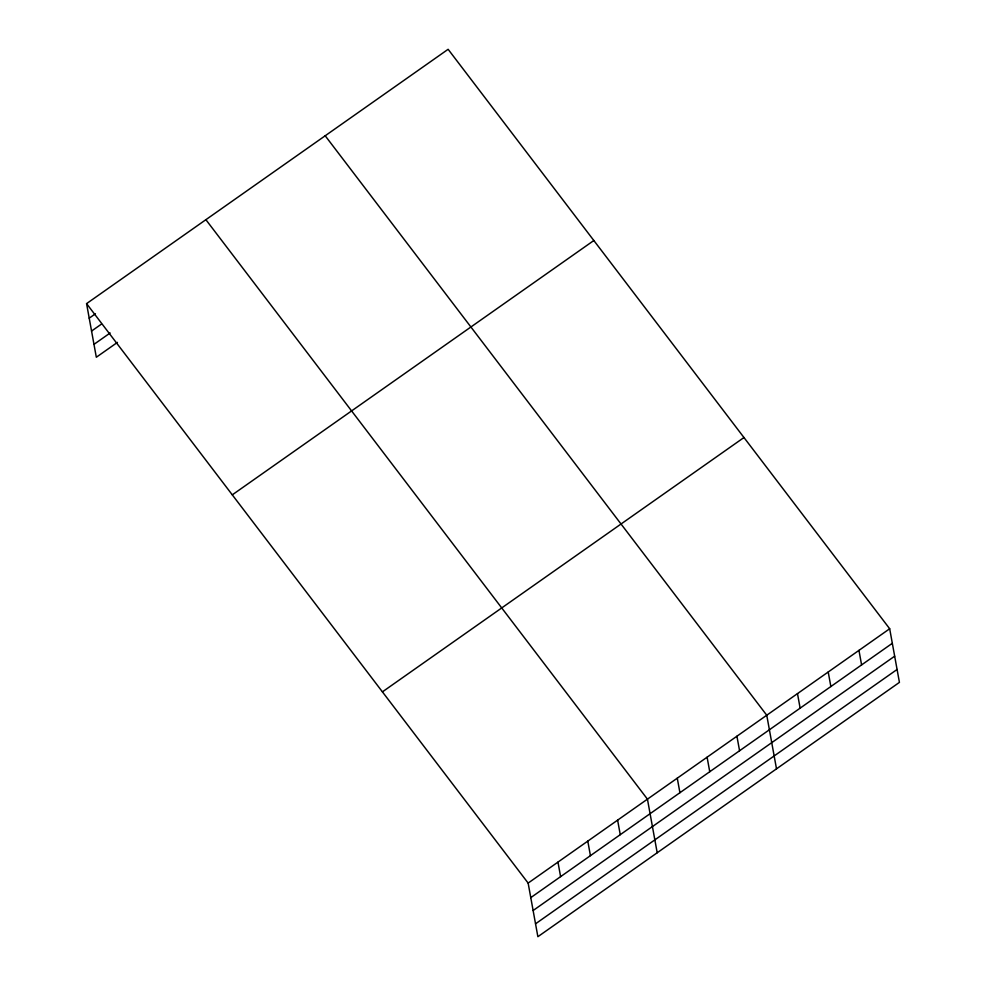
<?xml version="1.0" encoding="UTF-8"?>
<svg xmlns="http://www.w3.org/2000/svg" width="986" height="986" viewBox="0 0 986 986"><rect width="100%" height="100%" fill="white"/><g stroke="black" fill="none" stroke-linecap="round" stroke-linejoin="round"><path stroke-width="1.48" d="M86.571 303.626L448.125 49.3L889.68 628.76L899.429 682.374L537.875 936.7L528.139 883.086L86.571 303.626L96.32 357.24L117.445 342.376M89.221 318.17L95.432 313.794M91.562 331.062L101.509 324.061M93.978 344.348L110.136 332.985M232.289 494.849L593.831 240.522M382.42 691.864L743.962 437.537M528.139 883.086L889.68 628.76M530.776 897.63L892.318 643.303M533.118 910.522L894.659 656.195M535.534 923.808L897.075 669.482M325.195 135.772L766.751 715.232L776.5 768.846M205.889 219.705L647.445 799.165L657.194 852.767M858.954 650.378L861.591 664.921M828.215 671.996L830.865 686.539M797.489 693.614L800.127 708.158M736.924 736.222L739.574 750.753M707.098 757.199L709.747 771.73M677.271 778.176L679.921 792.719M617.618 820.142L620.256 834.686M587.792 841.132L590.429 855.663M557.965 862.109L560.603 876.64"/></g></svg>
